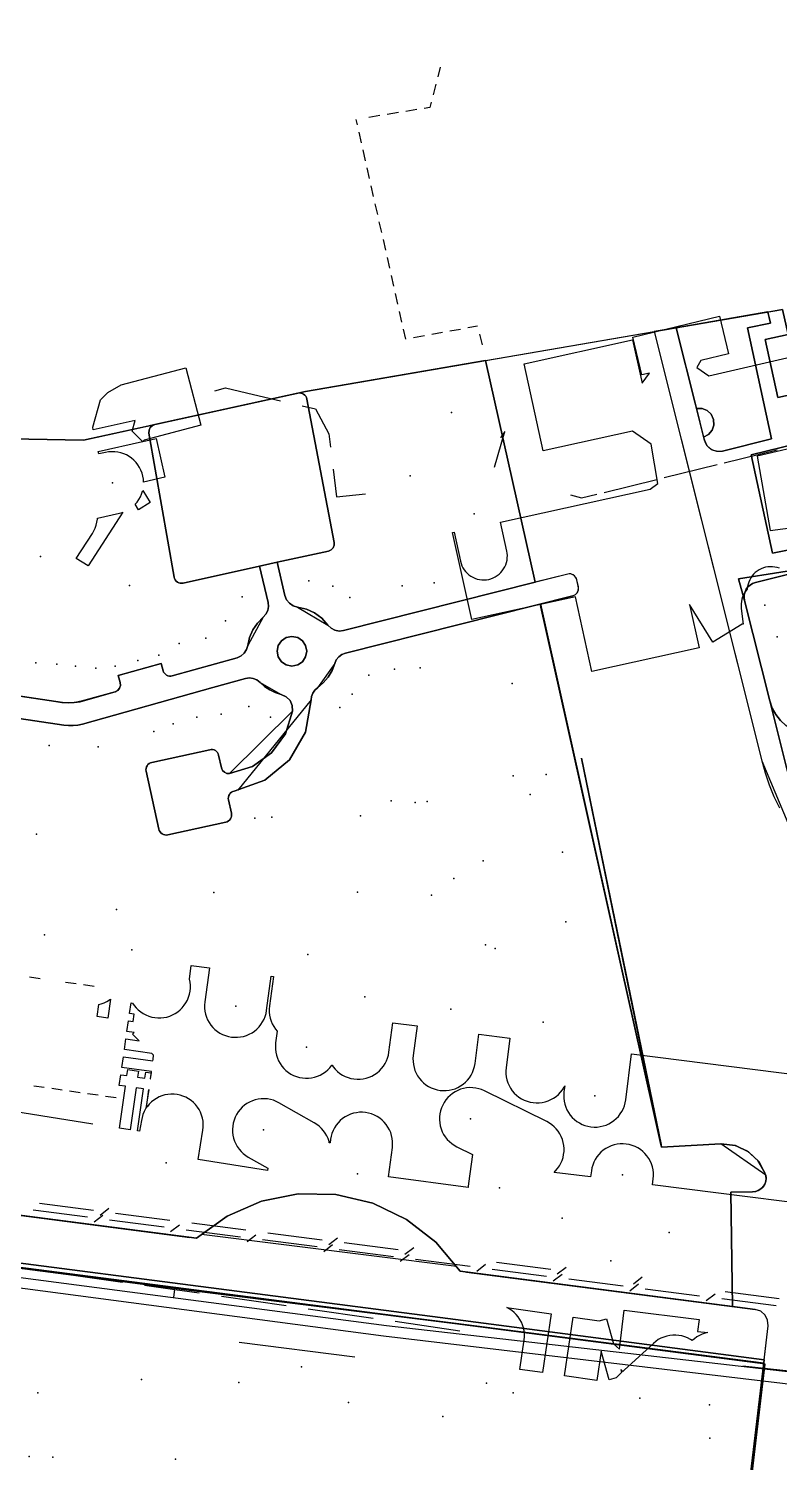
# Model space of a CAD drawing. Header units: metres. Extents: x 8858 to 9287, y -8974 to -8722.
# Drawn here: x 9092.6 to 9143.1, y -8833.4 to -8736.8 of the extents above; entities that cross this region are included whole.
import ezdxf

# ---------------------------------------------------------------- set-up
doc = ezdxf.new("R2010")
doc.units = ezdxf.units.M
for name, color, linetype in [('BOUNDARY', 7, 'Continuous'), ('BUSH', 7, 'Continuous'), ('CURB', 7, 'Continuous'), ('ELECTR_CABLE', 7, 'Continuous'), ('ELECTR_CABLE_COMM', 7, 'Continuous'), ('GAS', 7, 'Continuous'), ('GRASS', 7, 'Continuous'), ('GROUND', 7, 'Continuous'), ('HEAT', 7, 'Continuous'), ('LOUNGER', 7, 'Continuous'), ('OVERHEAD_POWER_LINE', 7, 'Continuous'), ('ROAD', 7, 'Continuous'), ('SEWER', 7, 'Continuous'), ('SIDEWALK_PATH', 7, 'Continuous'), ('TREE', 7, 'Continuous')]:
    doc.layers.add(name, color=color, linetype=linetype)

msp = doc.modelspace()

# ---------------------------------------------------------------- linework, layer by layer
at = {"layer": 'BOUNDARY'}
for points in [[(9000.038, -8745.653), (9005.117, -8744.598), (9004.994, -8744.013), (9019.644, -8740.936), (9019.765, -8741.508), (9024.909, -8740.441), (9024.786, -8739.855), (9039.267, -8736.814), (9039.39, -8737.399), (9041.246, -8737.009), (9046.842, -8764.738), (9054.559, -8763.782), (9096.271, -8764.534), (9111.205, -8761.26), (9143.347, -8755.734)], [(9143.713, -8757.412), (9142.177, -8757.746), (9143.024, -8761.655), (9144.566, -8761.318)], [(9145.264, -8764.538), (9141.237, -8765.515), (9142.661, -8772.156), (9146.757, -8771.351)]]:
    msp.add_lwpolyline(points, dxfattribs=at)
at = {"layer": 'BUSH'}
for p in [(9111.284, -8805.429), (9130.704, -8808.719), (9122.337, -8810.261), (9101.828, -8813.233), (9114.711, -8813.965), (9131.783, -8819.826), (9110.941, -8826.97), (9100.163, -8827.826)]:
    msp.add_point(p, dxfattribs=at)
at = {"layer": 'CURB'}
for points in [[(9120.282, -8739.406), (9120.115, -8740.057)], [(9119.991, -8740.542), (9119.802, -8741.276)], [(9117.467, -8742.464), (9116.719, -8742.586)], [(9118.709, -8742.261), (9117.961, -8742.383)], [(9119.586, -8742.118), (9119.202, -8742.181)], [(9119.678, -8741.76), (9119.586, -8742.118)], [(9114.61, -8742.93), (9114.691, -8743.29)], [(9116.226, -8742.667), (9115.478, -8742.789)], [(9114.801, -8743.778), (9114.963, -8744.499)], [(9115.073, -8744.986), (9115.235, -8745.707)], [(9115.345, -8746.195), (9115.507, -8746.915)], [(9115.617, -8747.403), (9115.78, -8748.123)], [(9115.889, -8748.611), (9116.052, -8749.331)], [(9116.162, -8749.819), (9116.324, -8750.539)], [(9116.434, -8751.027), (9116.596, -8751.747)], [(9116.706, -8752.235), (9116.868, -8752.956)], [(9116.978, -8753.443), (9117.14, -8754.164)], [(9117.25, -8754.652), (9117.412, -8755.372)], [(9117.522, -8755.86), (9117.684, -8756.58)], [(9142.36, -8755.904), (9142.523, -8756.647), (9140.988, -8756.98), (9142.604, -8764.44)], [(9122.148, -8756.957), (9122.808, -8756.836)], [(9117.794, -8757.068), (9117.943, -8757.73)], [(9118.494, -8757.629), (9119.22, -8757.495)], [(9119.712, -8757.405), (9120.438, -8757.271)], [(9120.93, -8757.181), (9121.656, -8757.048)], [(9122.935, -8757.389), (9123.101, -8758.108)], [(9134.698, -8757.221), (9137.041, -8766.567)], [(9136.181, -8756.966), (9137.543, -8762.399)], [(9126.683, -8774.115), (9123.345, -8759.173)], [(9110.703, -8761.37), (9101.058, -8763.484)], [(9113.152, -8771.427), (9111.302, -8761.765)], [(9102.369, -8773.767), (9100.672, -8764.059)], [(9138.028, -8764.335), (9138.08, -8764.543)], [(9142.604, -8764.44), (9139.293, -8765.27)], [(9137.041, -8766.567), (9138.691, -8773.151)], [(9109.296, -8772.763), (9112.767, -8772.01)], [(9102.97, -8774.169), (9108.123, -8773.019)], [(9108.123, -8773.019), (9108.695, -8775.471)], [(9109.296, -8772.763), (9109.821, -8775.014)], [(9138.691, -8773.151), (9141.948, -8786.143)], [(9146.09, -8772.982), (9141.514, -8774.129)], [(9128.875, -8773.562), (9113.778, -8777.372)], [(9129.592, -8774.429), (9129.486, -8773.941)], [(9129.225, -8775.02), (9113.9, -8778.888)], [(9110.671, -8775.78), (9112.725, -8776.991)], [(9135.188, -8812.18), (9127.01, -8775.579)], [(9140.787, -8775.342), (9142.483, -8782.108)], [(9108.366, -8776.463), (9107.325, -8778.364)], [(9064.413, -8779.175), (9094.94, -8783.739)], [(9101.621, -8780.069), (9101.487, -8779.587)], [(9102.237, -8780.416), (9106.603, -8779.196)], [(9113.184, -8779.582), (9112.019, -8781.215)], [(9086.578, -8780.972), (9094.845, -8782.208)], [(9098.732, -8780.875), (9098.597, -8780.394)], [(9107.168, -8780.596), (9104.972, -8781.209)], [(9108.149, -8780.856), (9109.578, -8781.666)], [(9096.096, -8782.131), (9098.385, -8781.492)], [(9096.191, -8783.662), (9104.972, -8781.209)], [(9111.593, -8782.041), (9106.649, -8788.126)], [(9110.343, -8782.785), (9106.101, -8787.003)], [(9100.857, -8786.249), (9104.764, -8785.39)], [(9105.359, -8785.77), (9105.545, -8786.615)], [(9101.336, -8790.751), (9100.476, -8786.845)], [(9106.021, -8788.777), (9106.219, -8789.677)], [(9106.666, -8788.123), (9106.402, -8788.181)], [(9105.838, -8790.273), (9101.931, -8791.132)], [(8935.852, -8800.149), (8965.049, -8803.929), (8981.936, -8806.054), (9033.525, -8812.805), (9051.776, -8815.06), (9103.435, -8821.781), (9121.184, -8824.006), (9142.073, -8826.706)], [(9052.634, -8811.642), (9103.433, -8818.251)], [(9135.188, -8812.18), (9139.181, -8811.957)], [(9142.214, -8814.064), (9139.181, -8811.957)], [(9141.378, -8815.176), (9139.852, -8815.2)], [(9139.852, -8815.2), (9139.976, -8822.906)], [(9104.203, -8818.027), (9121.383, -8820.184)], [(9122.066, -8820.591), (9141.503, -8823.103)], [(9142.073, -8826.706), (9142.368, -8824.212)], [(9140.092, -8843.448), (9142.073, -8826.706)]]:
    msp.add_lwpolyline(points, dxfattribs=at)
at = {"layer": 'ELECTR_CABLE'}
for points in [[(9096.88, -8763.671), (9097.411, -8761.824), (9097.898, -8761.333), (9098.807, -8760.807), (9103.146, -8759.662), (9104.168, -8763.529), (9100.355, -8764.536), (9100.264, -8764.627), (9101.15, -8764.428), (9101.738, -8767.04), (9100.312, -8767.361), (9100.312, -8767.361), (9100.297, -8767.155), (9100.262, -8766.952), (9100.207, -8766.753), (9100.132, -8766.561), (9100.04, -8766.377), (9099.929, -8766.203), (9099.803, -8766.041), (9099.66, -8765.891), (9099.504, -8765.757), (9099.336, -8765.638), (9099.156, -8765.537), (9098.968, -8765.453), (9098.772, -8765.389), (9098.571, -8765.344), (9098.367, -8765.318), (9098.161, -8765.313), (9097.955, -8765.329), (9097.752, -8765.364), (9097.285, -8765.469), (9097.248, -8765.306), (9100.243, -8764.632), (9099.541, -8763.936), (9099.751, -8763.205), (9096.919, -8763.843)], [(9100.759, -8768.731), (9099.97, -8769.23), (9099.735, -8768.86), (9099.869, -8768.704), (9099.987, -8768.536), (9100.089, -8768.356), (9100.172, -8768.168), (9100.237, -8767.972), (9100.248, -8767.924)], [(9096.565, -8773.015), (9095.775, -8772.503), (9096.863, -8770.825), (9096.966, -8770.646), (9097.052, -8770.459), (9097.118, -8770.264), (9097.166, -8770.063), (9097.193, -8769.859), (9097.195, -8769.794), (9098.674, -8769.462), (9098.872, -8769.407), (9098.912, -8769.391)], [(9127.179, -8827.364), (9125.65, -8827.143), (9125.936, -8825.163), (9125.956, -8824.958), (9125.955, -8824.752), (9125.934, -8824.547), (9125.893, -8824.345), (9125.833, -8824.148), (9125.753, -8823.958), (9125.655, -8823.776), (9125.54, -8823.605), (9125.409, -8823.447), (9125.263, -8823.301), (9125.103, -8823.171), (9124.931, -8823.057), (9124.774, -8822.974), (9127.752, -8823.405)], [(9131.133, -8825.915), (9130.846, -8827.895), (9128.663, -8827.579), (9129.236, -8823.62), (9131.001, -8823.876), (9131.494, -8823.738), (9131.963, -8825.414), (9132.351, -8825.78), (9132.683, -8823.146), (9137.724, -8823.781), (9137.623, -8824.582), (9138.303, -8824.653), (9138.129, -8824.695), (9137.935, -8824.764), (9137.748, -8824.851), (9137.571, -8824.956), (9137.404, -8825.077), (9137.26, -8825.206), (9137.135, -8825.124), (9136.952, -8825.028), (9136.761, -8824.95), (9136.564, -8824.892), (9136.361, -8824.854), (9136.156, -8824.835), (9135.95, -8824.837), (9135.745, -8824.858), (9135.543, -8824.9), (9135.346, -8824.962), (9135.157, -8825.042), (9134.976, -8825.14), (9134.805, -8825.256), (9134.647, -8825.388), (9132.702, -8827.179), (9132.691, -8827.178), (9132.615, -8827.259), (9132.586, -8827.286), (9132.45, -8827.158), (9132.506, -8827.359), (9132.305, -8827.544), (9132.161, -8827.691), (9132.146, -8827.709), (9131.672, -8827.842)]]:
    msp.add_lwpolyline(points, close=True, dxfattribs=at)
for points in [[(9105.107, -8761.212), (9105.831, -8761.021), (9107.709, -8761.459)], [(9107.709, -8761.459), (9109.529, -8761.884)], [(9110.99, -8762.224), (9111.892, -8762.435), (9112.788, -8764.108), (9112.899, -8765.014)], [(9139.421, -8766.06), (9142.984, -8765.181)], [(9113.082, -8766.502), (9113.309, -8768.357)], [(9135.372, -8767.059), (9138.935, -8766.18)], [(9131.324, -8768.058), (9134.887, -8767.179)], [(9113.309, -8768.357), (9115.255, -8768.146)], [(9129.063, -8768.226), (9129.801, -8768.434), (9130.838, -8768.178)], [(9094.804, -8820.692), (9098.881, -8821.263)], [(9100.367, -8821.471), (9102.405, -8821.756)], [(9102.339, -8822.285), (9102.405, -8821.756), (9104.061, -8821.996)], [(9105.545, -8822.211), (9109.912, -8822.843)], [(9111.396, -8823.058), (9115.763, -8823.69)], [(9117.247, -8823.905), (9121.614, -8824.537)], [(9140.659, -8826.91), (9145.021, -8827.366)]]:
    msp.add_lwpolyline(points, dxfattribs=at)
at = {"layer": 'ELECTR_CABLE_COMM'}
for points in [[(9096.529, -8816.898), (9092.863, -8816.426)], [(9096.935, -8816.446), (9093.291, -8815.977)], [(9097.57, -8816.765), (9096.976, -8817.223)], [(9097.976, -8816.313), (9097.382, -8816.771)], [(9102.067, -8817.107), (9098.423, -8816.638)], [(9101.683, -8817.562), (9098.017, -8817.09)], [(9102.723, -8817.428), (9102.13, -8817.886)], [(9106.837, -8818.225), (9103.171, -8817.753)], [(9107.199, -8817.767), (9103.555, -8817.298)], [(9107.877, -8818.092), (9107.284, -8818.55)], [(9111.991, -8818.888), (9108.324, -8818.416)], [(9112.331, -8818.428), (9108.686, -8817.959)], [(9113.031, -8818.755), (9112.438, -8819.213)], [(9113.371, -8818.295), (9112.778, -8818.753)], [(9117.462, -8819.088), (9113.818, -8818.619)], [(9117.144, -8819.552), (9113.478, -8819.08)], [(9118.185, -8819.418), (9117.592, -8819.876)], [(9118.503, -8818.955), (9117.91, -8819.413)], [(9122.298, -8820.215), (9118.632, -8819.743)], [(9123.339, -8820.082), (9122.745, -8820.54)], [(9127.452, -8820.878), (9123.786, -8820.406)], [(9127.726, -8820.409), (9124.082, -8819.94)], [(9128.767, -8820.276), (9128.173, -8820.734)], [(9128.493, -8820.745), (9127.899, -8821.203)], [(9132.606, -8821.542), (9128.94, -8821.07)], [(9133.646, -8821.408), (9133.053, -8821.866)], [(9133.899, -8820.937), (9133.305, -8821.395)], [(9137.76, -8822.205), (9134.094, -8821.733)], [(9138.8, -8822.072), (9138.207, -8822.53)], [(9142.914, -8822.868), (9139.248, -8822.396)], [(9143.122, -8822.391), (9139.478, -8821.922)]]:
    msp.add_lwpolyline(points, dxfattribs=at)
at = {"layer": 'GAS'}
for points in [[(9116.669, -8824.204), (9001.467, -8809.084)], [(9001.39, -8809.679), (9116.473, -8824.889)], [(9153.078, -8828.387), (9116.669, -8824.204)], [(9114.542, -8826.312), (9106.746, -8825.329)], [(9116.473, -8824.889), (9152.988, -8829.21)]]:
    msp.add_lwpolyline(points, dxfattribs=at)
at = {"layer": 'GRASS'}
for points in [[(9140.988, -8756.98), (9142.523, -8756.647), (9142.358, -8755.893), (9136.181, -8756.966), (9137.543, -8762.399), (9137.923, -8762.404), (9138.263, -8762.543), (9138.531, -8762.796), (9138.691, -8763.14), (9138.712, -8763.52), (9138.596, -8763.869), (9138.361, -8764.152), (9138.028, -8764.335), (9138.08, -8764.543), (9138.251, -8764.902), (9138.536, -8765.158), (9138.897, -8765.288), (9139.293, -8765.27), (9142.604, -8764.44)], [(9123.345, -8759.173), (9111.205, -8761.26), (9110.703, -8761.37), (9110.803, -8761.359), (9110.902, -8761.367), (9110.997, -8761.395), (9111.086, -8761.441), (9111.163, -8761.504), (9111.226, -8761.581), (9111.273, -8761.669), (9111.302, -8761.765), (9113.152, -8771.427), (9113.15, -8771.623), (9113.078, -8771.797), (9112.946, -8771.932), (9112.767, -8772.01), (9109.296, -8772.763), (9109.821, -8775.014), (9109.935, -8775.299), (9110.125, -8775.53), (9110.376, -8775.695), (9110.671, -8775.78), (9111.27, -8775.918), (9111.823, -8776.172), (9112.314, -8776.533), (9112.725, -8776.991), (9112.935, -8777.204), (9113.193, -8777.342), (9113.48, -8777.401), (9113.778, -8777.372), (9126.683, -8774.115)], [(9137.543, -8762.399), (9138.028, -8764.335), (9138.361, -8764.152), (9138.596, -8763.869), (9138.712, -8763.52), (9138.691, -8763.14), (9138.531, -8762.796), (9138.263, -8762.543), (9137.923, -8762.404)], [(9146.09, -8772.982), (9140.379, -8773.875), (9140.787, -8775.342), (9140.758, -8775.147), (9140.768, -8774.952), (9140.815, -8774.763), (9140.899, -8774.585), (9141.016, -8774.427), (9141.161, -8774.296), (9141.328, -8774.195), (9141.514, -8774.129)], [(9109.299, -8778.756), (9109.378, -8779.146), (9109.592, -8779.464), (9109.91, -8779.678), (9110.299, -8779.756), (9110.689, -8779.678), (9111.007, -8779.464), (9111.221, -8779.146), (9111.299, -8778.756), (9111.221, -8778.367), (9111.007, -8778.049), (9110.689, -8777.835), (9110.299, -8777.756), (9109.91, -8777.835), (9109.592, -8778.049), (9109.378, -8778.367)], [(9017.821, -8810.431), (8989.349, -8806.761), (8962.298, -8803.35), (8935.852, -8800.082), (8935.852, -8800.149), (8965.049, -8803.929), (8981.936, -8806.054), (9033.525, -8812.805), (9051.776, -8815.06), (9119.542, -8823.8), (9121.184, -8824.006), (9142.073, -8826.706), (9142.096, -8826.506), (9120.282, -8823.642), (9074.844, -8817.764), (9045.782, -8814.094)]]:
    msp.add_lwpolyline(points, close=True, dxfattribs=at)
for points in [[(9086.568, -8780.976), (9094.405, -8782.145), (9094.812, -8782.214), (9095.222, -8782.24), (9095.633, -8782.222), (9096.04, -8782.16), (9098.401, -8781.484), (9098.571, -8781.392), (9098.69, -8781.247), (9098.747, -8781.069), (9098.732, -8780.875), (9098.597, -8780.394), (9101.487, -8779.587), (9101.621, -8780.069), (9101.657, -8780.16), (9101.709, -8780.243), (9101.777, -8780.313), (9101.857, -8780.37), (9101.947, -8780.409), (9102.043, -8780.43), (9102.14, -8780.433), (9102.237, -8780.416), (9106.603, -8779.196), (9106.871, -8779.077), (9107.089, -8778.889), (9107.245, -8778.646), (9107.325, -8778.364), (9107.449, -8777.822), (9107.668, -8777.316), (9107.976, -8776.859), (9108.366, -8776.463), (9108.55, -8776.257), (9108.67, -8776.013), (9108.72, -8775.747), (9108.695, -8775.471), (9108.123, -8773.019), (9102.97, -8774.169), (9102.87, -8774.181), (9102.769, -8774.172), (9102.673, -8774.144), (9102.584, -8774.097), (9102.505, -8774.032), (9102.442, -8773.954), (9102.396, -8773.865), (9102.369, -8773.767), (9100.672, -8764.059), (9100.676, -8763.866), (9100.75, -8763.694), (9100.881, -8763.561), (9101.058, -8763.484), (9100.59, -8763.587), (9096.271, -8764.534), (9054.559, -8763.782)], [(9146.09, -8772.982), (9141.514, -8774.129), (9141.328, -8774.195), (9141.161, -8774.296), (9141.016, -8774.427), (9140.899, -8774.585), (9140.815, -8774.763), (9140.768, -8774.952), (9140.758, -8775.147), (9140.787, -8775.342), (9142.483, -8782.108), (9142.646, -8782.586), (9142.886, -8783.026), (9143.195, -8783.421)], [(9052.216, -8811.588), (9103.878, -8818.309), (9105.941, -8816.819), (9108.249, -8815.815), (9110.716, -8815.321), (9113.261, -8815.364), (9115.737, -8815.95), (9118.006, -8817.038), (9119.994, -8818.581), (9121.626, -8820.534), (9139.976, -8822.906), (9139.852, -8815.2), (9141.31, -8815.177), (9141.54, -8815.152), (9141.753, -8815.072), (9141.939, -8814.942), (9142.089, -8814.766), (9142.19, -8814.558), (9142.235, -8814.335), (9142.223, -8814.107), (9142.153, -8813.887), (9141.676, -8813.059), (9140.982, -8812.436), (9140.131, -8812.056), (9139.181, -8811.957), (9135.188, -8812.18), (9127.01, -8775.579), (9113.9, -8778.888), (9113.656, -8778.985), (9113.449, -8779.139), (9113.288, -8779.341), (9113.184, -8779.582), (9113.001, -8780.061), (9112.742, -8780.498), (9112.413, -8780.886), (9112.019, -8781.215), (9111.839, -8781.377), (9111.704, -8781.575), (9111.621, -8781.799), (9111.593, -8782.041), (9111.212, -8784.216), (9110.131, -8786.069), (9108.483, -8787.443), (9106.402, -8788.181), (9106.308, -8788.211), (9106.223, -8788.259), (9106.149, -8788.323), (9106.088, -8788.4), (9106.043, -8788.488), (9106.017, -8788.582), (9106.009, -8788.679), (9106.021, -8788.777), (9106.219, -8789.677), (9106.23, -8789.775), (9106.223, -8789.872), (9106.196, -8789.966), (9106.152, -8790.054), (9106.091, -8790.131), (9106.017, -8790.195), (9105.932, -8790.242), (9105.838, -8790.273), (9101.931, -8791.132), (9101.834, -8791.144), (9101.736, -8791.136), (9101.642, -8791.11), (9101.555, -8791.065), (9101.477, -8791.004), (9101.414, -8790.93), (9101.366, -8790.845), (9101.336, -8790.751), (9100.476, -8786.845), (9100.465, -8786.747), (9100.472, -8786.65), (9100.499, -8786.556), (9100.543, -8786.468), (9100.604, -8786.391), (9100.678, -8786.327), (9100.763, -8786.28), (9100.857, -8786.249), (9104.764, -8785.39), (9104.861, -8785.378), (9104.959, -8785.386), (9105.053, -8785.412), (9105.14, -8785.457), (9105.218, -8785.518), (9105.281, -8785.592), (9105.329, -8785.677), (9105.359, -8785.77), (9105.545, -8786.615), (9105.619, -8786.788), (9105.747, -8786.917), (9105.913, -8786.993), (9106.101, -8787.003), (9107.647, -8786.525), (9108.928, -8785.604), (9109.857, -8784.328), (9110.343, -8782.785), (9110.321, -8782.412), (9110.172, -8782.081), (9109.918, -8781.822), (9109.578, -8781.666), (9109.181, -8781.539), (9108.807, -8781.36), (9108.461, -8781.131), (9108.149, -8780.856), (9107.937, -8780.693), (9107.694, -8780.592), (9107.433, -8780.559), (9107.168, -8780.596), (9104.972, -8781.209), (9096.191, -8783.662), (9095.882, -8783.731), (9095.569, -8783.767), (9095.254, -8783.77), (9094.94, -8783.739), (9064.413, -8779.175)], [(8989.925, -8823.016), (9019.939, -8831.159), (9136.829, -8846.146), (9137.423, -8846.163), (9138.004, -8846.064), (9138.554, -8845.853), (9139.056, -8845.536), (9139.487, -8845.125), (9139.825, -8844.643), (9140.062, -8844.104), (9140.19, -8843.523), (9142.171, -8826.781), (9121.282, -8824.081), (9103.533, -8821.856), (9051.874, -8815.136), (9033.623, -8812.88), (8982.035, -8806.129)]]:
    msp.add_lwpolyline(points, dxfattribs=at)
at = {"layer": 'GROUND'}
for points in [[(9143.347, -8755.734), (9143.713, -8757.412), (9143.713, -8757.412), (9143.347, -8755.734), (9142.36, -8755.904), (9142.523, -8756.647), (9140.988, -8756.98), (9142.604, -8764.44), (9139.293, -8765.27), (9139.098, -8765.299), (9138.903, -8765.289), (9138.714, -8765.242), (9138.536, -8765.158), (9138.378, -8765.04), (9138.247, -8764.896), (9138.147, -8764.728), (9138.08, -8764.543), (9136.181, -8756.966), (9134.735, -8757.215)], [(9142.483, -8782.108), (9140.787, -8775.342), (9140.379, -8773.875), (9146.09, -8772.982), (9147.632, -8780.043), (9146.194, -8780.338), (9147.247, -8785.471), (9147.255, -8785.624), (9147.217, -8785.769), (9147.139, -8785.896), (9147.023, -8785.996), (9146.883, -8786.056), (9146.734, -8786.071), (9146.588, -8786.042), (9146.453, -8785.969), (9143.569, -8783.761), (9143.195, -8783.421), (9142.886, -8783.026), (9142.646, -8782.586)]]:
    msp.add_lwpolyline(points, close=True, dxfattribs=at)
for points in [[(9054.559, -8763.782), (9096.271, -8764.534), (9111.205, -8761.26), (9123.346, -8759.173), (9126.683, -8774.115), (9113.778, -8777.372), (9113.48, -8777.401), (9113.193, -8777.342), (9112.935, -8777.204), (9112.725, -8776.991), (9112.314, -8776.533), (9111.823, -8776.172), (9111.27, -8775.918), (9110.671, -8775.78), (9110.376, -8775.695), (9110.125, -8775.53), (9109.935, -8775.299), (9109.821, -8775.014), (9109.296, -8772.763), (9112.767, -8772.01), (9112.946, -8771.932), (9113.078, -8771.797), (9113.15, -8771.623), (9113.152, -8771.427), (9111.302, -8761.765), (9111.273, -8761.669), (9111.226, -8761.581), (9111.163, -8761.504), (9111.086, -8761.441), (9110.997, -8761.395), (9110.902, -8761.367), (9110.803, -8761.359), (9110.703, -8761.37), (9101.058, -8763.484), (9100.881, -8763.561), (9100.75, -8763.694), (9100.676, -8763.866), (9100.672, -8764.059), (9102.369, -8773.767), (9102.396, -8773.865), (9102.442, -8773.954), (9102.505, -8774.032), (9102.584, -8774.097), (9102.673, -8774.144), (9102.769, -8774.172), (9102.87, -8774.181), (9102.97, -8774.169), (9108.123, -8773.019), (9108.695, -8775.471), (9108.72, -8775.747), (9108.67, -8776.013), (9108.55, -8776.257), (9108.366, -8776.463), (9107.976, -8776.859), (9107.668, -8777.316), (9107.449, -8777.822), (9107.325, -8778.364), (9107.245, -8778.646), (9107.089, -8778.889), (9106.871, -8779.077), (9106.603, -8779.196), (9102.237, -8780.416), (9102.14, -8780.433), (9102.043, -8780.43), (9101.947, -8780.409), (9101.857, -8780.37), (9101.777, -8780.313), (9101.709, -8780.243), (9101.657, -8780.16), (9101.621, -8780.069), (9101.487, -8779.587), (9098.597, -8780.394), (9098.732, -8780.875), (9098.746, -8781.074), (9098.686, -8781.255), (9098.562, -8781.401), (9098.385, -8781.492), (9096.096, -8782.131), (9095.787, -8782.2), (9095.474, -8782.236), (9095.159, -8782.239), (9094.845, -8782.208), (9086.578, -8780.972)], [(9064.413, -8779.175), (9094.94, -8783.739), (9095.254, -8783.77), (9095.569, -8783.767), (9095.882, -8783.731), (9096.191, -8783.662), (9104.972, -8781.209), (9107.168, -8780.596), (9107.433, -8780.559), (9107.694, -8780.592), (9107.937, -8780.693), (9108.149, -8780.856), (9108.461, -8781.131), (9108.807, -8781.36), (9109.181, -8781.539), (9109.578, -8781.666), (9109.917, -8781.823), (9110.171, -8782.082), (9110.319, -8782.412), (9110.343, -8782.785), (9109.857, -8784.328), (9108.928, -8785.604), (9107.647, -8786.525), (9106.101, -8787.003), (9105.913, -8786.993), (9105.747, -8786.917), (9105.619, -8786.788), (9105.545, -8786.615), (9105.359, -8785.77), (9105.329, -8785.677), (9105.281, -8785.592), (9105.218, -8785.518), (9105.14, -8785.457), (9105.053, -8785.412), (9104.959, -8785.386), (9104.861, -8785.378), (9104.764, -8785.39), (9100.857, -8786.249), (9100.763, -8786.28), (9100.678, -8786.327), (9100.604, -8786.391), (9100.543, -8786.468), (9100.499, -8786.556), (9100.472, -8786.65), (9100.465, -8786.747), (9100.476, -8786.845), (9101.336, -8790.751), (9101.366, -8790.845), (9101.414, -8790.93), (9101.477, -8791.004), (9101.555, -8791.065), (9101.642, -8791.11), (9101.736, -8791.136), (9101.834, -8791.144), (9101.931, -8791.132), (9105.838, -8790.273), (9105.932, -8790.242), (9106.017, -8790.195), (9106.091, -8790.131), (9106.152, -8790.054), (9106.196, -8789.966), (9106.223, -8789.872), (9106.23, -8789.775), (9106.219, -8789.677), (9106.021, -8788.777), (9106.009, -8788.679), (9106.017, -8788.582), (9106.043, -8788.488), (9106.088, -8788.4), (9106.149, -8788.323), (9106.223, -8788.259), (9106.308, -8788.211), (9106.402, -8788.181), (9108.483, -8787.443), (9110.131, -8786.069), (9111.212, -8784.216), (9111.593, -8782.041), (9111.621, -8781.799), (9111.704, -8781.575), (9111.839, -8781.377), (9112.019, -8781.215), (9112.413, -8780.886), (9112.742, -8780.498), (9113.001, -8780.061), (9113.184, -8779.582), (9113.288, -8779.341), (9113.449, -8779.139), (9113.656, -8778.985), (9113.9, -8778.888), (9127.032, -8775.574), (9135.147, -8811.996), (9129.801, -8785.958), (9135.17, -8811.995), (9135.188, -8812.18), (9139.181, -8811.957), (9140.177, -8812.069), (9141.06, -8812.488), (9141.761, -8813.169), (9142.214, -8814.064), (9142.237, -8814.27), (9142.214, -8814.473), (9142.146, -8814.666), (9142.034, -8814.841), (9141.886, -8814.986), (9141.711, -8815.093), (9141.517, -8815.157), (9141.31, -8815.177), (9139.852, -8815.2), (9139.976, -8822.906), (9121.626, -8820.534), (9119.994, -8818.581), (9118.006, -8817.038), (9115.737, -8815.95), (9113.261, -8815.364), (9110.716, -8815.321), (9108.249, -8815.815), (9105.941, -8816.819), (9103.878, -8818.309), (9052.216, -8811.588)], [(8989.349, -8806.761), (9017.821, -8810.431), (9045.782, -8814.094), (9074.844, -8817.764), (9120.282, -8823.642), (9142.096, -8826.506), (9142.073, -8826.706), (9140.092, -8843.448), (9139.964, -8844.028), (9139.726, -8844.567), (9139.388, -8845.05), (9138.958, -8845.46), (9138.456, -8845.778), (9137.906, -8845.989), (9137.325, -8846.088), (9136.731, -8846.071), (9046.441, -8834.495), (9045.449, -8834.367), (9019.841, -8831.084), (8989.827, -8822.941)]]:
    msp.add_lwpolyline(points, dxfattribs=at)
at = {"layer": 'HEAT'}
for points in [[(9149.885, -8816.651), (9134.585, -8814.709), (9134.636, -8814.305), (9134.652, -8814.1), (9134.648, -8813.894), (9134.623, -8813.689), (9134.579, -8813.488), (9134.515, -8813.292), (9134.432, -8813.103), (9134.331, -8812.924), (9134.213, -8812.755), (9134.079, -8812.598), (9133.93, -8812.456), (9133.768, -8812.328), (9133.594, -8812.217), (9133.411, -8812.124), (9133.219, -8812.049), (9133.02, -8811.994), (9132.817, -8811.958), (9132.612, -8811.942), (9132.406, -8811.946), (9132.201, -8811.971), (9132, -8812.015), (9131.804, -8812.079), (9131.615, -8812.162), (9131.436, -8812.263), (9131.267, -8812.381), (9131.11, -8812.515), (9130.968, -8812.664), (9130.84, -8812.826), (9130.729, -8812.999), (9130.636, -8813.183), (9130.561, -8813.375), (9130.506, -8813.574), (9130.47, -8813.776), (9130.418, -8814.18), (9127.953, -8813.867), (9128.062, -8813.762), (9128.195, -8813.605), (9128.312, -8813.436), (9128.412, -8813.256), (9128.494, -8813.066), (9128.557, -8812.87), (9128.601, -8812.669), (9128.624, -8812.464), (9128.628, -8812.258), (9128.611, -8812.053), (9128.574, -8811.85), (9128.517, -8811.652), (9128.441, -8811.46), (9128.347, -8811.277), (9128.236, -8811.104), (9128.107, -8810.942), (9127.964, -8810.794), (9127.807, -8810.661), (9127.637, -8810.544), (9127.457, -8810.443), (9123.265, -8808.377), (9123.076, -8808.295), (9122.88, -8808.232), (9122.679, -8808.189), (9122.474, -8808.165), (9122.268, -8808.162), (9122.062, -8808.179), (9121.86, -8808.216), (9121.661, -8808.272), (9121.47, -8808.348), (9121.287, -8808.442), (9121.113, -8808.554), (9120.952, -8808.682), (9120.804, -8808.826), (9120.671, -8808.983), (9120.553, -8809.152), (9120.453, -8809.332), (9120.371, -8809.521), (9120.308, -8809.718), (9120.265, -8809.919), (9120.241, -8810.124), (9120.238, -8810.33), (9120.255, -8810.535), (9120.292, -8810.738), (9120.348, -8810.936), (9120.424, -8811.128), (9120.518, -8811.311), (9120.63, -8811.484), (9120.758, -8811.646), (9120.902, -8811.794), (9121.059, -8811.927), (9121.228, -8812.044), (9121.408, -8812.144), (9122.453, -8812.659), (9122.19, -8814.626), (9122.173, -8814.832), (9122.174, -8814.896), (9116.801, -8814.179), (9117.065, -8812.197), (9117.082, -8811.992), (9117.079, -8811.786), (9117.056, -8811.581), (9117.013, -8811.379), (9116.95, -8811.183), (9116.868, -8810.994), (9116.769, -8810.813), (9116.652, -8810.644), (9116.518, -8810.486), (9116.371, -8810.343), (9116.209, -8810.215), (9116.036, -8810.103), (9115.853, -8810.008), (9115.662, -8809.932), (9115.464, -8809.875), (9115.261, -8809.838), (9115.056, -8809.821), (9114.849, -8809.824), (9114.645, -8809.847), (9114.443, -8809.89), (9114.247, -8809.953), (9114.058, -8810.035), (9113.877, -8810.134), (9113.708, -8810.251), (9113.55, -8810.385), (9113.407, -8810.532), (9113.278, -8810.694), (9113.167, -8810.867), (9113.072, -8811.05), (9112.996, -8811.241), (9112.939, -8811.439), (9112.902, -8811.642), (9112.87, -8811.879), (9112.814, -8811.872), (9112.796, -8811.792), (9112.731, -8811.596), (9112.648, -8811.408), (9112.546, -8811.228), (9112.427, -8811.06), (9112.293, -8810.904), (9112.143, -8810.762), (9111.981, -8810.635), (9111.807, -8810.525), (9109.428, -8809.179), (9109.244, -8809.087), (9109.052, -8809.013), (9108.853, -8808.958), (9108.65, -8808.923), (9108.444, -8808.907), (9108.238, -8808.913), (9108.034, -8808.938), (9107.833, -8808.983), (9107.637, -8809.048), (9107.449, -8809.132), (9107.27, -8809.233), (9107.101, -8809.352), (9106.945, -8809.487), (9106.803, -8809.636), (9106.676, -8809.799), (9106.566, -8809.973), (9106.474, -8810.157), (9106.4, -8810.349), (9106.345, -8810.548), (9106.31, -8810.751), (9106.294, -8810.956), (9106.3, -8811.162), (9106.325, -8811.367), (9106.37, -8811.568), (9106.435, -8811.764), (9106.519, -8811.952), (9106.62, -8812.131), (9106.739, -8812.3), (9106.874, -8812.456), (9107.023, -8812.598), (9107.186, -8812.724), (9107.36, -8812.835), (9108.679, -8813.581), (9108.652, -8813.748), (9103.991, -8813.004), (9104.306, -8811.029), (9104.329, -8810.824), (9104.331, -8810.618), (9104.313, -8810.412), (9104.275, -8810.21), (9104.218, -8810.012), (9104.141, -8809.821), (9104.046, -8809.638), (9103.933, -8809.465), (9103.804, -8809.305), (9103.66, -8809.157), (9103.502, -8809.025), (9103.332, -8808.908), (9103.151, -8808.809), (9102.962, -8808.728), (9102.765, -8808.666), (9102.564, -8808.624), (9102.359, -8808.601), (9102.153, -8808.599), (9101.948, -8808.617), (9101.745, -8808.655), (9101.547, -8808.713), (9101.356, -8808.789), (9101.173, -8808.885), (9101, -8808.997), (9100.84, -8809.126), (9100.692, -8809.27), (9100.56, -8809.428), (9100.512, -8809.498), (9100.672, -8808.294), (9100.65, -8808.291), (9100.468, -8809.562), (9100.443, -8809.598), (9100.344, -8809.779), (9100.263, -8809.968), (9100.201, -8810.165), (9100.159, -8810.367), (9100.043, -8811.095), (9099.888, -8811.073), (9100.292, -8808.24), (9099.797, -8808.169), (9099.393, -8811.002), (9098.677, -8810.9), (9099.082, -8808.067), (9098.67, -8808.008), (9098.773, -8807.292), (9099.184, -8807.351), (9099.243, -8806.94), (9099.958, -8807.042), (9099.9, -8807.453), (9100.395, -8807.524), (9100.453, -8807.113), (9100.811, -8807.164), (9100.752, -8807.575), (9100.768, -8807.577), (9100.834, -8807.082), (9098.843, -8806.797), (9098.946, -8806.082), (9100.929, -8806.365), (9100.944, -8806.255), (9100.982, -8805.967), (9100.864, -8805.851), (9099.016, -8805.587), (9099.119, -8804.871), (9100.002, -8804.997), (9099.561, -8804.561), (9099.675, -8804.445), (9099.189, -8804.376), (9099.292, -8803.66), (9099.603, -8803.705), (9099.674, -8803.21), (9099.362, -8803.165), (9099.465, -8802.449), (9099.558, -8802.462), (9099.674, -8802.619), (9099.805, -8802.778), (9099.951, -8802.923), (9100.111, -8803.054), (9100.282, -8803.168), (9100.464, -8803.265), (9100.654, -8803.344), (9100.852, -8803.404), (9101.054, -8803.444), (9101.259, -8803.464), (9101.465, -8803.463), (9101.67, -8803.443), (9101.872, -8803.403), (9102.069, -8803.343), (9102.26, -8803.264), (9102.441, -8803.166), (9102.612, -8803.052), (9102.772, -8802.921), (9102.917, -8802.775), (9103.048, -8802.615), (9103.162, -8802.444), (9103.259, -8802.262), (9103.338, -8802.072), (9103.397, -8801.874), (9103.437, -8801.672), (9103.457, -8801.467), (9103.457, -8801.261), (9103.437, -8801.056), (9103.396, -8800.854), (9103.396, -8800.852), (9103.523, -8799.921), (9104.744, -8800.088), (9104.429, -8802.388), (9104.411, -8802.593), (9104.414, -8802.799), (9104.436, -8803.004), (9104.479, -8803.206), (9104.541, -8803.403), (9104.622, -8803.592), (9104.721, -8803.773), (9104.837, -8803.943), (9104.97, -8804.101), (9105.117, -8804.245), (9105.278, -8804.374), (9105.451, -8804.486), (9105.633, -8804.581), (9105.825, -8804.658), (9106.023, -8804.716), (9106.225, -8804.753), (9106.43, -8804.771), (9106.637, -8804.769), (9106.841, -8804.747), (9107.043, -8804.704), (9107.24, -8804.642), (9107.429, -8804.561), (9107.61, -8804.462), (9107.78, -8804.345), (9107.938, -8804.213), (9108.082, -8804.066), (9108.211, -8803.905), (9108.323, -8803.732), (9108.418, -8803.549), (9108.495, -8803.358), (9108.553, -8803.16), (9108.59, -8802.958), (9108.905, -8800.657), (9109.053, -8800.678), (9108.782, -8802.659), (9108.764, -8802.864), (9108.766, -8803.071), (9108.789, -8803.275), (9108.831, -8803.477), (9108.893, -8803.674), (9108.974, -8803.863), (9109.073, -8804.044), (9109.19, -8804.214), (9109.308, -8804.355), (9109.202, -8805.151), (9109.185, -8805.357), (9109.188, -8805.563), (9109.211, -8805.768), (9109.255, -8805.969), (9109.317, -8806.165), (9109.399, -8806.355), (9109.499, -8806.535), (9109.616, -8806.705), (9109.749, -8806.862), (9109.897, -8807.005), (9110.058, -8807.134), (9110.231, -8807.246), (9110.414, -8807.34), (9110.606, -8807.416), (9110.804, -8807.473), (9111.006, -8807.51), (9111.212, -8807.528), (9111.418, -8807.525), (9111.623, -8807.501), (9111.824, -8807.458), (9112.02, -8807.395), (9112.21, -8807.314), (9112.39, -8807.214), (9112.56, -8807.097), (9112.717, -8806.964), (9112.861, -8806.816), (9112.989, -8806.655), (9112.998, -8806.64), (9113.086, -8806.768), (9113.219, -8806.925), (9113.367, -8807.069), (9113.528, -8807.197), (9113.701, -8807.309), (9113.885, -8807.403), (9114.076, -8807.479), (9114.274, -8807.536), (9114.477, -8807.574), (9114.682, -8807.591), (9114.888, -8807.588), (9115.093, -8807.564), (9115.295, -8807.521), (9115.491, -8807.459), (9115.68, -8807.377), (9115.86, -8807.277), (9116.03, -8807.16), (9116.187, -8807.027), (9116.331, -8806.879), (9116.459, -8806.718), (9116.571, -8806.545), (9116.666, -8806.362), (9116.742, -8806.17), (9116.799, -8805.972), (9116.836, -8805.769), (9117.1, -8803.787), (9118.734, -8804.005), (9118.47, -8805.987), (9118.453, -8806.193), (9118.456, -8806.399), (9118.479, -8806.604), (9118.522, -8806.805), (9118.585, -8807.001), (9118.667, -8807.191), (9118.767, -8807.371), (9118.884, -8807.54), (9119.017, -8807.698), (9119.165, -8807.841), (9119.326, -8807.97), (9119.499, -8808.082), (9119.682, -8808.176), (9119.874, -8808.252), (9120.072, -8808.309), (9120.274, -8808.346), (9120.48, -8808.364), (9120.686, -8808.361), (9120.891, -8808.337), (9121.092, -8808.294), (9121.288, -8808.231), (9121.478, -8808.15), (9121.658, -8808.05), (9121.828, -8807.933), (9121.985, -8807.8), (9122.128, -8807.652), (9122.257, -8807.491), (9122.369, -8807.318), (9122.463, -8807.135), (9122.539, -8806.943), (9122.596, -8806.745), (9122.633, -8806.542), (9122.898, -8804.56), (9124.97, -8804.836), (9124.718, -8806.824), (9124.702, -8807.029), (9124.706, -8807.235), (9124.731, -8807.44), (9124.775, -8807.641), (9124.839, -8807.837), (9124.922, -8808.026), (9125.023, -8808.206), (9125.141, -8808.375), (9125.275, -8808.531), (9125.424, -8808.674), (9125.586, -8808.801), (9125.76, -8808.912), (9125.943, -8809.005), (9126.135, -8809.08), (9126.334, -8809.136), (9126.537, -8809.172), (9126.742, -8809.188), (9126.948, -8809.183), (9127.153, -8809.159), (9127.354, -8809.114), (9127.55, -8809.05), (9127.739, -8808.967), (9127.918, -8808.866), (9128.087, -8808.748), (9128.244, -8808.614), (9128.386, -8808.466), (9128.514, -8808.304), (9128.625, -8808.13), (9128.674, -8808.032), (9128.621, -8808.454), (9128.605, -8808.66), (9128.609, -8808.866), (9128.634, -8809.071), (9128.678, -8809.272), (9128.742, -8809.468), (9128.825, -8809.656), (9128.926, -8809.836), (9129.044, -8810.005), (9129.178, -8810.162), (9129.327, -8810.304), (9129.489, -8810.432), (9129.662, -8810.542), (9129.846, -8810.636), (9130.038, -8810.711), (9130.237, -8810.766), (9130.44, -8810.802), (9130.645, -8810.818), (9130.851, -8810.814), (9131.056, -8810.789), (9131.257, -8810.745), (9131.453, -8810.681), (9131.641, -8810.598), (9131.821, -8810.497), (9131.99, -8810.379), (9132.147, -8810.245), (9132.289, -8810.096), (9132.417, -8809.934), (9132.527, -8809.76), (9132.621, -8809.577), (9132.696, -8809.385), (9132.751, -8809.186), (9132.787, -8808.983), (9133.181, -8805.882), (9161.518, -8809.478)], [(9092.62, -8800.702), (9093.335, -8800.805)], [(9095.041, -8801.048), (9095.757, -8801.151)], [(9096.252, -8801.221), (9096.968, -8801.324)], [(9093.622, -8808.157), (9092.906, -8808.054)], [(9094.832, -8808.33), (9094.117, -8808.228)], [(9096.043, -8808.503), (9095.327, -8808.401)], [(9097.254, -8808.676), (9096.538, -8808.574)], [(9098.465, -8808.849), (9097.749, -8808.747)], [(9089.851, -8809.486), (9096.885, -8810.609)]]:
    msp.add_lwpolyline(points, dxfattribs=at)
msp.add_lwpolyline([(9097.896, -8803.477), (9097.18, -8803.374), (9097.295, -8802.57), (9097.452, -8802.522), (9097.643, -8802.443), (9097.824, -8802.346), (9098.079, -8802.194)], close=True, dxfattribs=at)
at = {"layer": 'LOUNGER'}
for p in [(9125.193, -8787.148), (9121.193, -8794.076), (9093.193, -8828.717), (9125.193, -8828.717)]:
    msp.add_point(p, dxfattribs=at)
at = {"layer": 'OVERHEAD_POWER_LINE'}
for points in [[(9123.944, -8766.367), (9124.633, -8763.964)], [(9124.633, -8763.964), (9124.351, -8764.377)]]:
    msp.add_lwpolyline(points, dxfattribs=at)
at = {"layer": 'ROAD'}
msp.add_lwpolyline([(9140.092, -8843.447), (9142.073, -8826.706), (9142.368, -8824.214), (9142.368, -8824.212), (9142.336, -8823.822), (9142.335, -8823.818), (9142.164, -8823.482), (9142.162, -8823.479), (9141.878, -8823.231), (9141.875, -8823.229), (9141.504, -8823.104), (9141.502, -8823.103), (9139.977, -8822.906), (9139.976, -8822.905), (9139.852, -8815.201), (9139.853, -8815.201), (9139.853, -8815.2), (9141.31, -8815.177), (9141.311, -8815.177), (9141.516, -8815.158), (9141.518, -8815.157), (9141.71, -8815.093), (9141.712, -8815.092), (9141.885, -8814.987), (9141.887, -8814.986), (9142.034, -8814.842), (9142.035, -8814.84), (9142.145, -8814.667), (9142.146, -8814.665), (9142.214, -8814.474), (9142.214, -8814.472), (9142.237, -8814.271), (9142.237, -8814.269), (9142.214, -8814.065), (9142.213, -8814.062), (9141.762, -8813.17), (9141.76, -8813.168), (9141.061, -8812.489), (9141.058, -8812.488), (9140.179, -8812.069), (9140.176, -8812.068), (9139.182, -8811.957), (9139.18, -8811.957), (9135.189, -8812.18), (9135.188, -8812.18), (9135.188, -8812.179), (9135.17, -8811.995), (9135.17, -8811.994), (9134.614, -8809.301), (9134.613, -8809.297), (9134.61, -8809.294), (9134.606, -8809.293), (9134.602, -8809.293), (9134.599, -8809.294), (9134.596, -8809.297), (9134.595, -8809.301), (9134.595, -8809.305), (9135.147, -8811.995), (9127.032, -8775.575), (9127.032, -8775.574), (9127.033, -8775.574), (9129.225, -8775.021), (9129.226, -8775.02), (9129.388, -8774.946), (9129.391, -8774.944), (9129.513, -8774.822), (9129.515, -8774.819), (9129.586, -8774.663), (9129.587, -8774.659), (9129.6, -8774.482), (9129.6, -8774.479), (9129.486, -8773.941), (9129.485, -8773.94), (9129.455, -8773.846), (9129.454, -8773.844), (9129.406, -8773.759), (9129.405, -8773.758), (9129.341, -8773.684), (9129.339, -8773.682), (9129.261, -8773.622), (9129.26, -8773.621), (9129.171, -8773.578), (9129.169, -8773.577), (9129.075, -8773.553), (9129.073, -8773.553), (9128.975, -8773.547), (9128.973, -8773.547), (9128.875, -8773.562), (9128.874, -8773.562), (9126.684, -8774.115), (9126.683, -8774.115), (9126.683, -8774.114), (9123.347, -8759.174), (9123.347, -8759.173), (9134.698, -8757.222), (9134.699, -8757.222), (9141.947, -8786.139), (9141.947, -8786.141), (9143.707, -8790.33)], dxfattribs=at)
at = {"layer": 'SEWER'}
for points in [[(9143.129, -8773.164), (9142.979, -8773.116), (9142.826, -8773.083), (9142.67, -8773.065), (9142.513, -8773.062), (9142.356, -8773.075), (9142.202, -8773.103), (9142.051, -8773.147), (9141.905, -8773.204), (9141.765, -8773.276), (9141.633, -8773.361), (9141.51, -8773.459), (9141.398, -8773.568), (9141.296, -8773.688), (9141.207, -8773.817), (9141.131, -8773.954), (9141.068, -8774.098), (9141.02, -8774.248), (9140.987, -8774.402), (9140.969, -8774.557), (9140.969, -8774.582), (9140.878, -8774.689), (9140.789, -8774.819), (9140.713, -8774.956), (9140.65, -8775.1), (9140.602, -8775.249), (9140.569, -8775.403), (9140.551, -8775.559), (9140.549, -8775.716), (9140.562, -8775.872), (9140.701, -8776.925), (9140.628, -8776.935), (9138.659, -8778.154), (9137.08, -8775.603), (9137.725, -8778.532), (9130.5, -8780.125), (9129.389, -8775.086), (9122.414, -8776.624), (9121.123, -8770.764), (9121.217, -8770.743), (9121.648, -8772.696), (9121.689, -8772.848), (9121.745, -8772.994), (9121.815, -8773.135), (9121.898, -8773.268), (9121.994, -8773.392), (9122.102, -8773.506), (9122.221, -8773.609), (9122.349, -8773.7), (9122.485, -8773.778), (9122.628, -8773.842), (9122.777, -8773.892), (9122.93, -8773.927), (9123.086, -8773.947), (9123.243, -8773.951), (9123.4, -8773.941), (9123.554, -8773.914), (9123.706, -8773.873), (9123.853, -8773.817), (9123.993, -8773.747), (9124.126, -8773.664), (9124.25, -8773.567), (9124.364, -8773.46), (9124.467, -8773.341), (9124.558, -8773.213), (9124.636, -8773.077), (9124.701, -8772.934), (9124.75, -8772.785), (9124.785, -8772.632), (9124.805, -8772.476), (9124.81, -8772.319), (9124.799, -8772.162), (9124.773, -8772.007), (9124.342, -8770.054), (9134.435, -8767.83), (9134.951, -8767.464), (9134.49, -8764.802), (9133.24, -8763.921), (9127.23, -8765.246), (9125.938, -8759.387), (9133.24, -8757.777), (9133.886, -8760.707), (9134.373, -8760.016), (9133.877, -8760.135), (9133.263, -8757.59), (9139.095, -8756.183), (9139.709, -8758.728), (9137.832, -8759.181), (9137.573, -8759.635), (9138.387, -8760.208), (9143.932, -8758.913)], [(9145.296, -8764.756), (9141.641, -8765.609), (9142.511, -8770.634), (9146.783, -8770.069)]]:
    msp.add_lwpolyline(points, dxfattribs=at)
at = {"layer": 'SIDEWALK_PATH'}
for points in [[(9143.347, -8755.734), (9142.36, -8755.904), (9142.523, -8756.647), (9140.988, -8756.98), (9142.604, -8764.44), (9139.293, -8765.27), (9139.098, -8765.299), (9138.903, -8765.289), (9138.714, -8765.242), (9138.536, -8765.158), (9138.378, -8765.04), (9138.247, -8764.896), (9138.147, -8764.728), (9138.08, -8764.543), (9136.181, -8756.966), (9134.698, -8757.221), (9137.041, -8766.567), (9138.691, -8773.151), (9141.947, -8786.14), (9142.176, -8786.954), (9142.45, -8787.754), (9142.768, -8788.537), (9143.131, -8789.301)], [(9144.566, -8761.318), (9143.024, -8761.655), (9142.177, -8757.746), (9143.713, -8757.412)], [(9146.757, -8771.351), (9142.661, -8772.156), (9141.237, -8765.515), (9145.264, -8764.538)], [(9064.413, -8779.175), (9094.94, -8783.739), (9095.254, -8783.77), (9095.569, -8783.767), (9095.882, -8783.731), (9096.191, -8783.662), (9104.972, -8781.209), (9107.168, -8780.596), (9107.433, -8780.559), (9107.694, -8780.592), (9107.937, -8780.693), (9108.149, -8780.856), (9108.461, -8781.131), (9108.807, -8781.36), (9109.181, -8781.539), (9109.578, -8781.666), (9109.917, -8781.823), (9110.171, -8782.082), (9110.319, -8782.412), (9110.343, -8782.785), (9109.857, -8784.328), (9108.928, -8785.604), (9107.647, -8786.525), (9106.101, -8787.003), (9105.913, -8786.993), (9105.747, -8786.917), (9105.619, -8786.788), (9105.545, -8786.615), (9105.359, -8785.77), (9105.329, -8785.677), (9105.281, -8785.592), (9105.218, -8785.518), (9105.14, -8785.457), (9105.053, -8785.412), (9104.959, -8785.386), (9104.861, -8785.378), (9104.764, -8785.39), (9100.857, -8786.249), (9100.763, -8786.28), (9100.678, -8786.327), (9100.604, -8786.391), (9100.543, -8786.468), (9100.499, -8786.556), (9100.472, -8786.65), (9100.465, -8786.747), (9100.476, -8786.845), (9101.336, -8790.751), (9101.366, -8790.845), (9101.414, -8790.93), (9101.477, -8791.004), (9101.555, -8791.065), (9101.642, -8791.11), (9101.736, -8791.136), (9101.834, -8791.144), (9101.931, -8791.132), (9105.838, -8790.273), (9105.932, -8790.242), (9106.017, -8790.195), (9106.091, -8790.131), (9106.152, -8790.054), (9106.196, -8789.966), (9106.223, -8789.872), (9106.23, -8789.775), (9106.219, -8789.677), (9106.021, -8788.777), (9106.009, -8788.679), (9106.017, -8788.582), (9106.043, -8788.488), (9106.088, -8788.4), (9106.149, -8788.323), (9106.223, -8788.259), (9106.308, -8788.211), (9106.402, -8788.181), (9108.483, -8787.443), (9110.131, -8786.069), (9111.212, -8784.216), (9111.593, -8782.041), (9111.621, -8781.799), (9111.704, -8781.575), (9111.839, -8781.377), (9112.019, -8781.215), (9112.413, -8780.886), (9112.742, -8780.498), (9113.001, -8780.061), (9113.184, -8779.582), (9113.288, -8779.341), (9113.449, -8779.139), (9113.656, -8778.985), (9113.9, -8778.888), (9129.225, -8775.02), (9129.401, -8774.937), (9129.528, -8774.799), (9129.595, -8774.624), (9129.592, -8774.429), (9129.486, -8773.941), (9129.454, -8773.845), (9129.405, -8773.758), (9129.34, -8773.683), (9129.26, -8773.622), (9129.17, -8773.577), (9129.074, -8773.552), (9128.974, -8773.547), (9128.875, -8773.562), (9113.778, -8777.372), (9113.48, -8777.401), (9113.193, -8777.342), (9112.935, -8777.204), (9112.725, -8776.991), (9112.314, -8776.533), (9111.823, -8776.172), (9111.27, -8775.918), (9110.671, -8775.78), (9110.376, -8775.695), (9110.125, -8775.53), (9109.935, -8775.299), (9109.821, -8775.014), (9109.296, -8772.763), (9108.123, -8773.019), (9108.695, -8775.471), (9108.72, -8775.747), (9108.67, -8776.013), (9108.55, -8776.257), (9108.366, -8776.463), (9107.976, -8776.859), (9107.668, -8777.316), (9107.449, -8777.822), (9107.325, -8778.364), (9107.245, -8778.646), (9107.089, -8778.889), (9106.871, -8779.077), (9106.603, -8779.196), (9102.237, -8780.416), (9102.14, -8780.433), (9102.043, -8780.43), (9101.947, -8780.409), (9101.857, -8780.37), (9101.777, -8780.313), (9101.709, -8780.243), (9101.657, -8780.16), (9101.621, -8780.069), (9101.487, -8779.587), (9098.597, -8780.394), (9098.732, -8780.875), (9098.746, -8781.074), (9098.686, -8781.255), (9098.562, -8781.401), (9098.385, -8781.492), (9096.096, -8782.131), (9095.787, -8782.2), (9095.474, -8782.236), (9095.159, -8782.239), (9094.845, -8782.208), (9086.578, -8780.972)], [(9143.672, -8786.851), (9142.483, -8782.108), (9140.787, -8775.342), (9140.379, -8773.875), (9146.09, -8772.982)], [(9143.195, -8783.421), (9142.886, -8783.026), (9142.646, -8782.586), (9142.483, -8782.108), (9143.672, -8786.851)], [(9074.844, -8817.764), (9120.282, -8823.642), (9142.096, -8826.506), (9142.368, -8824.212), (9142.336, -8823.819), (9142.163, -8823.48), (9141.876, -8823.23), (9141.503, -8823.103), (9121.626, -8820.534), (9119.994, -8818.581), (9118.006, -8817.038), (9115.737, -8815.95), (9113.261, -8815.364), (9110.716, -8815.321), (9108.249, -8815.815), (9105.941, -8816.819), (9103.878, -8818.309), (9052.216, -8811.588)]]:
    msp.add_lwpolyline(points, dxfattribs=at)
for points in [[(9111.302, -8761.765), (9111.273, -8761.669), (9111.226, -8761.581), (9111.163, -8761.504), (9111.086, -8761.441), (9110.997, -8761.395), (9110.902, -8761.367), (9110.803, -8761.359), (9110.703, -8761.37), (9101.058, -8763.484), (9100.881, -8763.561), (9100.75, -8763.694), (9100.676, -8763.866), (9100.672, -8764.059), (9102.369, -8773.767), (9102.396, -8773.865), (9102.442, -8773.954), (9102.505, -8774.032), (9102.584, -8774.097), (9102.673, -8774.144), (9102.769, -8774.172), (9102.87, -8774.181), (9102.97, -8774.169), (9108.318, -8772.976), (9109.296, -8772.763), (9112.767, -8772.01), (9112.946, -8771.932), (9113.078, -8771.797), (9113.15, -8771.623), (9113.152, -8771.427)], [(9111.299, -8778.756), (9111.221, -8779.146), (9111.007, -8779.464), (9110.689, -8779.678), (9110.299, -8779.756), (9109.91, -8779.678), (9109.592, -8779.464), (9109.378, -8779.146), (9109.299, -8778.756), (9109.378, -8778.367), (9109.592, -8778.049), (9109.91, -8777.835), (9110.299, -8777.756), (9110.689, -8777.835), (9111.007, -8778.049), (9111.221, -8778.367)]]:
    msp.add_lwpolyline(points, close=True, dxfattribs=at)
at = {"layer": 'TREE'}
for p in [(9121.055, -8762.676), (9098.213, -8767.413), (9118.256, -8766.95), (9122.58, -8769.492), (9093.355, -8772.377), (9099.356, -8774.33), (9111.428, -8774.02), (9117.715, -8774.347), (9119.878, -8774.142), (9106.936, -8775.095), (9113.06, -8774.377), (9114.192, -8775.129), (9142.148, -8775.663), (9105.814, -8776.709), (9104.501, -8777.867), (9142.979, -8777.787), (9101.335, -8779.018), (9102.709, -8778.234), (9093.044, -8779.531), (9094.454, -8779.619), (9095.724, -8779.758), (9097.081, -8779.91), (9098.393, -8779.769), (9099.93, -8779.375), (9117.214, -8779.969), (9118.945, -8779.878), (9115.469, -8780.376), (9125.128, -8780.937), (9114.358, -8781.659), (9105.54, -8782.995), (9107.394, -8782.471), (9113.531, -8782.544), (9102.31, -8783.642), (9103.888, -8783.201), (9108.846, -8783.199), (9100.997, -8784.155), (9093.954, -8785.113), (9097.254, -8785.208), (9127.417, -8787.074), (9126.349, -8788.41), (9116.99, -8788.843), (9118.589, -8788.949), (9119.403, -8788.874), (9107.8, -8790.01), (9108.953, -8789.93), (9114.927, -8789.849), (9093.092, -8791.088), (9128.515, -8792.291), (9123.177, -8792.885), (9105.04, -8795.017), (9114.719, -8794.988), (9119.69, -8795.193), (9098.494, -8796.165), (9128.756, -8797), (9093.642, -8797.866), (9099.516, -8798.885), (9111.376, -8799.184), (9123.333, -8798.549), (9123.977, -8798.795), (9115.213, -8802.051), (9106.51, -8802.673), (9121.003, -8802.881), (9127.224, -8803.757), (9108.394, -8811.007), (9124.271, -8814.904), (9132.553, -8814.041), (9128.491, -8816.964), (9135.71, -8817.918), (9106.722, -8828.023), (9123.393, -8828.077), (9114.107, -8829.384), (9133.727, -8829.088), (9120.474, -8830.327), (9138.43, -8829.54), (9138.437, -8831.777), (9092.61, -8833.018), (9094.196, -8833.055), (9102.45, -8833.181)]:
    msp.add_point(p, dxfattribs=at)

doc.saveas('drawing.dxf')
